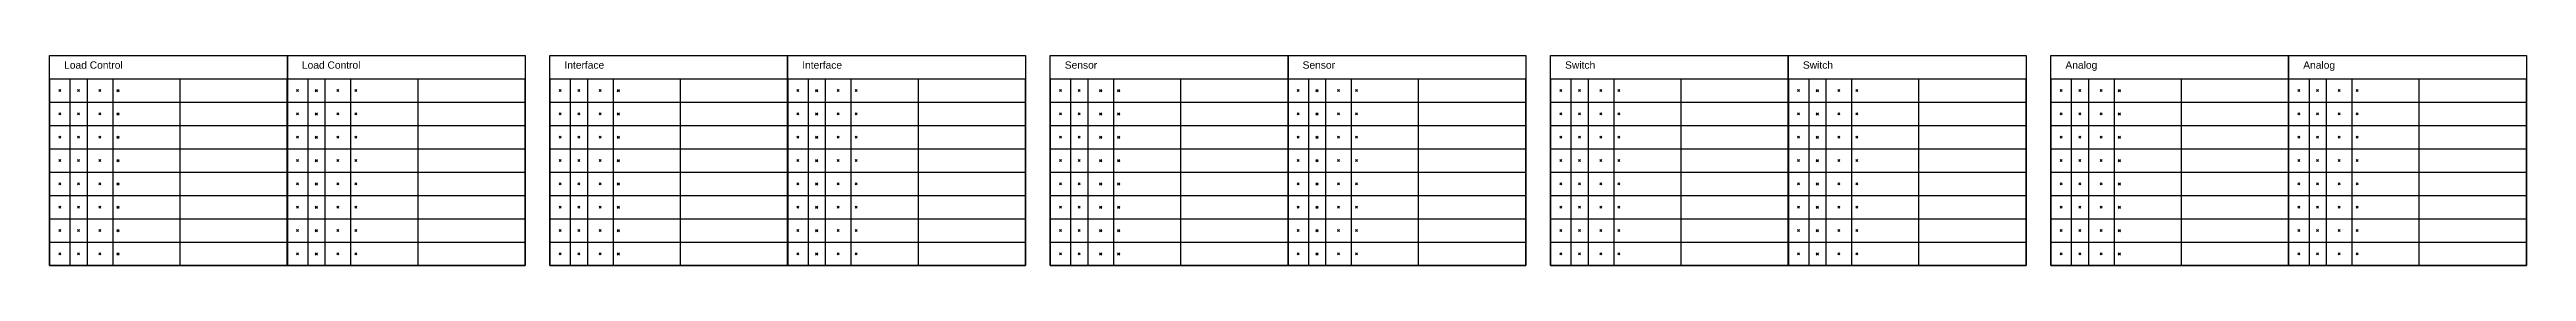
# Model space of a CAD drawing. Header units: inches. Extents: x 0 to 7217, y -613 to 0.
import ezdxf

# ---------------------------------------------------------------- set-up
doc = ezdxf.new("R2010")
doc.units = ezdxf.units.IN
doc.header["$MEASUREMENT"] = 0
doc.header["$PDMODE"] = 3
doc.header["$PDSIZE"] = 3
doc.layers.add('_WS_Insertion_Point', color=1, linetype='Continuous', lineweight=25, plot=False)
doc.styles.get("Standard").update_dxf_attribs({"font": 'arial.ttf'})

# ---------------------------------------------------------------- blocks, each defined once
blk = doc.blocks.new('*U10')
for p, q in [((-346.4, 0), (346.4, 0)), ((-346.4, 0), (-346.4, -68.1)), ((-287, 0), (-287, -68.1)), ((-237, 0), (-237, -68.1)), ((-162, 0), (-162, -68.1)), ((33.3, 0), (33.3, -68.1)), ((346.4, -68.1), (346.4, 0)), ((-346.4, -68.1), (346.4, -68.1))]:
    blk.add_line(p, q)
blk = doc.blocks.new('*U11')
at = {"color": 0, "linetype": 'ByBlock', "lineweight": -2, "transparency": 16777216}
for p in [(0, 0), (0, -68.1), (0, -136.3), (0, -204.4), (0, -272.5), (0, -340.6), (0, -408.8), (0, -476.9)]:
    blk.add_blockref('*U10', p, dxfattribs=at)
blk = doc.blocks.new('*U12')
for p, q in [((-346.4, 0), (346.4, 0)), ((-346.4, 0), (-346.4, -68.1)), ((-287, 0), (-287, -68.1)), ((-237, 0), (-237, -68.1)), ((-162, 0), (-162, -68.1)), ((33.3, 0), (33.3, -68.1)), ((346.4, -68.1), (346.4, 0)), ((-346.4, -68.1), (346.4, -68.1))]:
    blk.add_line(p, q)
blk = doc.blocks.new('*U13')
at = {"color": 0, "linetype": 'ByBlock', "lineweight": -2, "transparency": 16777216}
for p in [(0, 0), (0, -68.1), (0, -136.3), (0, -204.4), (0, -272.5), (0, -340.6), (0, -408.8), (0, -476.9)]:
    blk.add_blockref('*U12', p, dxfattribs=at)
blk = doc.blocks.new('*U14')
for p, q in [((-346.4, 0), (346.4, 0)), ((-346.4, 0), (-346.4, -68.1)), ((-287, 0), (-287, -68.1)), ((-237, 0), (-237, -68.1)), ((-162, 0), (-162, -68.1)), ((33.3, 0), (33.3, -68.1)), ((346.4, -68.1), (346.4, 0)), ((-346.4, -68.1), (346.4, -68.1))]:
    blk.add_line(p, q)
blk = doc.blocks.new('*U15')
at = {"color": 0, "linetype": 'ByBlock', "lineweight": -2, "transparency": 16777216}
for p in [(0, 0), (0, -68.1), (0, -136.3), (0, -204.4), (0, -272.5), (0, -340.6), (0, -408.8), (0, -476.9)]:
    blk.add_blockref('*U14', p, dxfattribs=at)
blk = doc.blocks.new('*U16')
for p, q in [((-346.4, 0), (346.4, 0)), ((-346.4, 0), (-346.4, -68.1)), ((-287, 0), (-287, -68.1)), ((-237, 0), (-237, -68.1)), ((-162, 0), (-162, -68.1)), ((33.3, 0), (33.3, -68.1)), ((346.4, -68.1), (346.4, 0)), ((-346.4, -68.1), (346.4, -68.1))]:
    blk.add_line(p, q)
blk = doc.blocks.new('*U17')
at = {"color": 0, "linetype": 'ByBlock', "lineweight": -2, "transparency": 16777216}
for p in [(0, 0), (0, -68.1), (0, -136.3), (0, -204.4), (0, -272.5), (0, -340.6), (0, -408.8), (0, -476.9)]:
    blk.add_blockref('*U16', p, dxfattribs=at)
blk = doc.blocks.new('*U18')
for p, q in [((-346.4, 0), (346.4, 0)), ((-346.4, 0), (-346.4, -68.1)), ((-287, 0), (-287, -68.1)), ((-237, 0), (-237, -68.1)), ((-162, 0), (-162, -68.1)), ((33.3, 0), (33.3, -68.1)), ((346.4, -68.1), (346.4, 0)), ((-346.4, -68.1), (346.4, -68.1))]:
    blk.add_line(p, q)
blk = doc.blocks.new('*U19')
at = {"color": 0, "linetype": 'ByBlock', "lineweight": -2, "transparency": 16777216}
for p in [(0, 0), (0, -68.1), (0, -136.3), (0, -204.4), (0, -272.5), (0, -340.6), (0, -408.8), (0, -476.9)]:
    blk.add_blockref('*U18', p, dxfattribs=at)
blk = doc.blocks.new('*U20')
for p, q in [((-346.4, 0), (346.4, 0)), ((-346.4, 0), (-346.4, -68.1)), ((-287, 0), (-287, -68.1)), ((-237, 0), (-237, -68.1)), ((-162, 0), (-162, -68.1)), ((33.3, 0), (33.3, -68.1)), ((346.4, -68.1), (346.4, 0)), ((-346.4, -68.1), (346.4, -68.1))]:
    blk.add_line(p, q)
blk = doc.blocks.new('*U21')
at = {"color": 0, "linetype": 'ByBlock', "lineweight": -2, "transparency": 16777216}
for p in [(0, 0), (0, -68.1), (0, -136.3), (0, -204.4), (0, -272.5), (0, -340.6), (0, -408.8), (0, -476.9)]:
    blk.add_blockref('*U20', p, dxfattribs=at)
blk = doc.blocks.new('*U22')
for p, q in [((-346.4, 0), (346.4, 0)), ((-346.4, 0), (-346.4, -68.1)), ((-287, 0), (-287, -68.1)), ((-237, 0), (-237, -68.1)), ((-162, 0), (-162, -68.1)), ((33.3, 0), (33.3, -68.1)), ((346.4, -68.1), (346.4, 0)), ((-346.4, -68.1), (346.4, -68.1))]:
    blk.add_line(p, q)
blk = doc.blocks.new('*U23')
at = {"color": 0, "linetype": 'ByBlock', "lineweight": -2, "transparency": 16777216}
for p in [(0, 0), (0, -68.1), (0, -136.3), (0, -204.4), (0, -272.5), (0, -340.6), (0, -408.8), (0, -476.9)]:
    blk.add_blockref('*U22', p, dxfattribs=at)
blk = doc.blocks.new('*U24')
for p, q in [((-346.4, 0), (346.4, 0)), ((-346.4, 0), (-346.4, -68.1)), ((-287, 0), (-287, -68.1)), ((-237, 0), (-237, -68.1)), ((-162, 0), (-162, -68.1)), ((33.3, 0), (33.3, -68.1)), ((346.4, -68.1), (346.4, 0)), ((-346.4, -68.1), (346.4, -68.1))]:
    blk.add_line(p, q)
blk = doc.blocks.new('*U25')
at = {"color": 0, "linetype": 'ByBlock', "lineweight": -2, "transparency": 16777216}
for p in [(0, 0), (0, -68.1), (0, -136.3), (0, -204.4), (0, -272.5), (0, -340.6), (0, -408.8), (0, -476.9)]:
    blk.add_blockref('*U24', p, dxfattribs=at)
blk = doc.blocks.new('*U41')
for p in [(-316.7, -34.1), (-262, -34.1), (-199.5, -34.1), (-147, -34.1)]:
    blk.add_point(p)
blk = doc.blocks.new('*U42')
at = {"layer": '_WS_Insertion_Point', "color": 0, "linetype": 'ByBlock', "lineweight": -2, "transparency": 16777216}
for p in [(0, 0), (0, -68.1254), (0, -136.2508), (0, -204.3762), (0, -272.5016), (0, -340.627), (0, -408.7524), (0, -476.8778)]:
    blk.add_blockref('*U41', p, dxfattribs=at)
blk = doc.blocks.new('*U43')
for p in [(-316.7, -34.1), (-262, -34.1), (-199.5, -34.1), (-147, -34.1)]:
    blk.add_point(p)
blk = doc.blocks.new('*U44')
at = {"layer": '_WS_Insertion_Point', "color": 0, "linetype": 'ByBlock', "lineweight": -2, "transparency": 16777216}
for p in [(0, 0), (0, -68.1254), (0, -136.2508), (0, -204.3762), (0, -272.5016), (0, -340.627), (0, -408.7524), (0, -476.8778)]:
    blk.add_blockref('*U43', p, dxfattribs=at)
blk = doc.blocks.new('*U45')
for p in [(-316.7, -34.1), (-262, -34.1), (-199.5, -34.1), (-147, -34.1)]:
    blk.add_point(p)
blk = doc.blocks.new('*U46')
at = {"layer": '_WS_Insertion_Point', "color": 0, "linetype": 'ByBlock', "lineweight": -2, "transparency": 16777216}
for p in [(0, 0), (0, -68.1254), (0, -136.2508), (0, -204.3762), (0, -272.5016), (0, -340.627), (0, -408.7524), (0, -476.8778)]:
    blk.add_blockref('*U45', p, dxfattribs=at)
blk = doc.blocks.new('*U47')
for p in [(-316.7, -34.1), (-262, -34.1), (-199.5, -34.1), (-147, -34.1)]:
    blk.add_point(p)
blk = doc.blocks.new('*U48')
at = {"layer": '_WS_Insertion_Point', "color": 0, "linetype": 'ByBlock', "lineweight": -2, "transparency": 16777216}
for p in [(0, 0), (0, -68.1254), (0, -136.2508), (0, -204.3762), (0, -272.5016), (0, -340.627), (0, -408.7524), (0, -476.8778)]:
    blk.add_blockref('*U47', p, dxfattribs=at)
blk = doc.blocks.new('*U49')
for p in [(-316.7, -34.1), (-262, -34.1), (-199.5, -34.1), (-147, -34.1)]:
    blk.add_point(p)
blk = doc.blocks.new('*U50')
at = {"layer": '_WS_Insertion_Point', "color": 0, "linetype": 'ByBlock', "lineweight": -2, "transparency": 16777216}
for p in [(0, 0), (0, -68.1254), (0, -136.2508), (0, -204.3762), (0, -272.5016), (0, -340.627), (0, -408.7524), (0, -476.8778)]:
    blk.add_blockref('*U49', p, dxfattribs=at)
blk = doc.blocks.new('*U51')
for p in [(-316.7, -34.1), (-262, -34.1), (-199.5, -34.1), (-147, -34.1)]:
    blk.add_point(p)
blk = doc.blocks.new('*U52')
at = {"layer": '_WS_Insertion_Point', "color": 0, "linetype": 'ByBlock', "lineweight": -2, "transparency": 16777216}
for p in [(0, 0), (0, -68.1254), (0, -136.2508), (0, -204.3762), (0, -272.5016), (0, -340.627), (0, -408.7524), (0, -476.8778)]:
    blk.add_blockref('*U51', p, dxfattribs=at)
blk = doc.blocks.new('*U53')
for p in [(-316.7, -34.1), (-262, -34.1), (-199.5, -34.1), (-147, -34.1)]:
    blk.add_point(p)
blk = doc.blocks.new('*U54')
at = {"layer": '_WS_Insertion_Point', "color": 0, "linetype": 'ByBlock', "lineweight": -2, "transparency": 16777216}
for p in [(0, 0), (0, -68.1254), (0, -136.2508), (0, -204.3762), (0, -272.5016), (0, -340.627), (0, -408.7524), (0, -476.8778)]:
    blk.add_blockref('*U53', p, dxfattribs=at)
blk = doc.blocks.new('*U55')
for p in [(-316.7, -34.1), (-262, -34.1), (-199.5, -34.1), (-147, -34.1)]:
    blk.add_point(p)
blk = doc.blocks.new('*U56')
at = {"layer": '_WS_Insertion_Point', "color": 0, "linetype": 'ByBlock', "lineweight": -2, "transparency": 16777216}
for p in [(0, 0), (0, -68.1254), (0, -136.2508), (0, -204.3762), (0, -272.5016), (0, -340.627), (0, -408.7524), (0, -476.8778)]:
    blk.add_blockref('*U55', p, dxfattribs=at)
blk = doc.blocks.new('*U59')
for p, q in [((-346.4, 0), (346.4, 0)), ((-346.4, 0), (-346.4, -68.1)), ((-287, 0), (-287, -68.1)), ((-237, 0), (-237, -68.1)), ((-162, 0), (-162, -68.1)), ((33.3, 0), (33.3, -68.1)), ((346.4, -68.1), (346.4, 0)), ((-346.4, -68.1), (346.4, -68.1))]:
    blk.add_line(p, q)
blk = doc.blocks.new('*U60')
at = {"color": 0, "linetype": 'ByBlock', "lineweight": -2, "transparency": 16777216}
for p in [(0, 0), (0, -68.1), (0, -136.3), (0, -204.4), (0, -272.5), (0, -340.6), (0, -408.8), (0, -476.9)]:
    blk.add_blockref('*U59', p, dxfattribs=at)
blk = doc.blocks.new('*U57')
for p in [(-316.7, -34.1), (-262, -34.1), (-199.5, -34.1), (-147, -34.1)]:
    blk.add_point(p)
blk = doc.blocks.new('*U58')
at = {"layer": '_WS_Insertion_Point', "color": 0, "linetype": 'ByBlock', "lineweight": -2, "transparency": 16777216}
for p in [(0, 0), (0, -68.1254), (0, -136.2508), (0, -204.3762), (0, -272.5016), (0, -340.627), (0, -408.7524), (0, -476.8778)]:
    blk.add_blockref('*U57', p, dxfattribs=at)
blk = doc.blocks.new('*U63')
for p, q in [((-346.4, 0), (346.4, 0)), ((-346.4, 0), (-346.4, -68.1)), ((-287, 0), (-287, -68.1)), ((-237, 0), (-237, -68.1)), ((-162, 0), (-162, -68.1)), ((33.3, 0), (33.3, -68.1)), ((346.4, -68.1), (346.4, 0)), ((-346.4, -68.1), (346.4, -68.1))]:
    blk.add_line(p, q)
blk = doc.blocks.new('*U64')
at = {"color": 0, "linetype": 'ByBlock', "lineweight": -2, "transparency": 16777216}
for p in [(0, 0), (0, -68.1), (0, -136.3), (0, -204.4), (0, -272.5), (0, -340.6), (0, -408.8), (0, -476.9)]:
    blk.add_blockref('*U63', p, dxfattribs=at)
blk = doc.blocks.new('*U61')
for p in [(-316.7, -34.1), (-262, -34.1), (-199.5, -34.1), (-147, -34.1)]:
    blk.add_point(p)
blk = doc.blocks.new('*U62')
at = {"layer": '_WS_Insertion_Point', "color": 0, "linetype": 'ByBlock', "lineweight": -2, "transparency": 16777216}
for p in [(0, 0), (0, -68.1254), (0, -136.2508), (0, -204.3762), (0, -272.5016), (0, -340.627), (0, -408.7524), (0, -476.8778)]:
    blk.add_blockref('*U61', p, dxfattribs=at)

msp = doc.modelspace()

# ---------------------------------------------------------------- linework, layer by layer
for points in [[(0, 0), (692.9, 0), (692.9, -613.1), (0, -613.1)], [(692.9, 0), (1385.8, 0), (1385.8, -613.1), (692.9, -613.1)], [(1457.8, 0), (2150.6, 0), (2150.6, -613.1), (1457.8, -613.1)], [(2150.6, 0), (2843.5, 0), (2843.5, -613.1), (2150.6, -613.1)], [(2915.5, 0), (3608.4, 0), (3608.4, -613.1), (2915.5, -613.1)], [(3608.4, 0), (4301.3, 0), (4301.3, -613.1), (3608.4, -613.1)], [(4373.3, 0), (5066.1, 0), (5066.1, -613.1), (4373.3, -613.1)], [(5066.1, 0), (5759, 0), (5759, -613.1), (5066.1, -613.1)], [(5831, 0), (6523.9, 0), (6523.9, -613.1), (5831, -613.1)], [(6523.9, 0), (7216.8, 0), (7216.8, -613.1), (6523.9, -613.1)]]:
    msp.add_lwpolyline(points, close=True)

# ---------------------------------------------------------------- block references
for name, p in [('*U11', (346.4, -68.1)), ('*U13', (1039.3, -68.1)), ('*U15', (1804.2, -68.1)), ('*U17', (2497.1, -68.1)), ('*U19', (3262, -68.1)), ('*U21', (3954.8, -68.1)), ('*U23', (4719.7, -68.1)), ('*U25', (5412.6, -68.1)), ('*U60', (6177.5, -68.1)), ('*U64', (6870.3, -68.1))]:
    msp.add_blockref(name, p)
at = {"layer": '_WS_Insertion_Point'}
for name, p in [('*U42', (346.4, -68.1)), ('*U44', (1039.3, -68.1)), ('*U46', (1804.2, -68.1)), ('*U48', (2497.1, -68.1)), ('*U50', (3262, -68.1)), ('*U52', (3954.8, -68.1)), ('*U54', (4719.7, -68.1)), ('*U56', (5412.6, -68.1)), ('*U58', (6177.5, -68.1)), ('*U62', (6870.3, -68.1))]:
    msp.add_blockref(name, p, dxfattribs=at)

# ---------------------------------------------------------------- texts
for s, height, p in [('Load Control', 21.336, (42.5, -38.2)), ('Load Control', 21.336, (735.3, -38.2)), ('Interface', 21.34, (1500.2, -38.2)), ('Interface', 21.34, (2193.1, -38.2)), ('Sensor', 21.34, (2958, -38.2)), ('Sensor', 21.34, (3650.9, -38.2)), ('Switch', 21.34, (4415.7, -38.2)), ('Switch', 21.34, (5108.6, -38.2)), ('Analog', 21.34, (5873.5, -38.2)), ('Analog', 21.34, (6566.4, -38.2))]:
    msp.add_text(s, height=height).set_placement(p)

doc.saveas('drawing.dxf')
